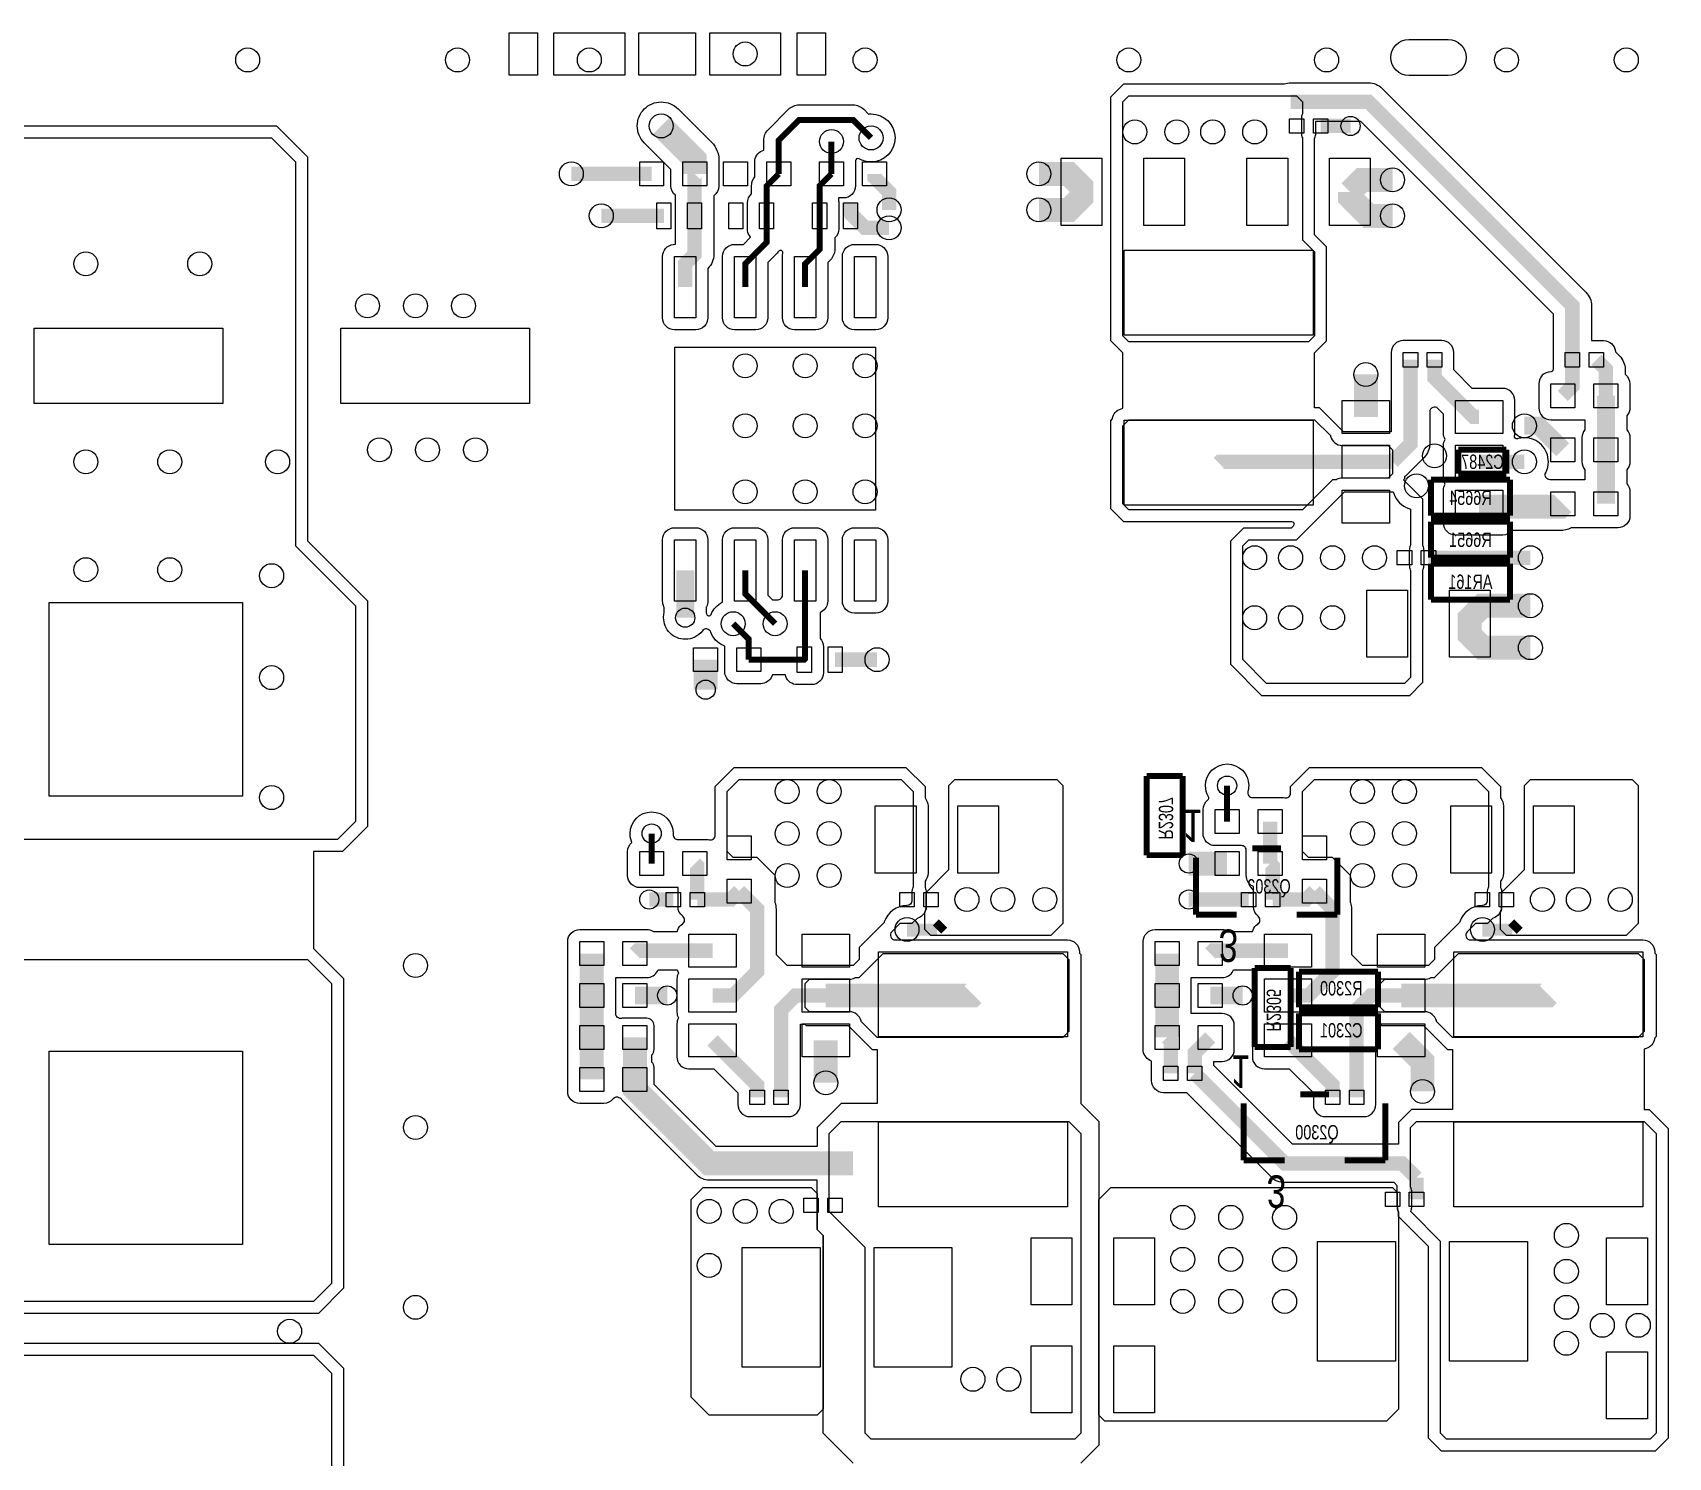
# Model space of a CAD drawing. Extents: x 208 to 378, y -7 to 113.
# Drawn here: x 314.09 to 348.74, y 31.75 to 61.92 of the extents above; entities that cross this region are included whole.
import ezdxf
from ezdxf.enums import TextEntityAlignment as Align

# ---------------------------------------------------------------- set-up
doc = ezdxf.new("R2010")
doc.units = 0
for name, color, linetype in [('ET_TOP', 80, 'CONTINUOUS'), ('PG_SILKSCREEN_BOTTOM', 142, 'CONTINUOUS'), ('PIN_TOP', 141, 'CONTINUOUS'), ('RD_ASSEMBLY_BOTTOM', 212, 'CONTINUOUS'), ('VC_TOP', 43, 'CONTINUOUS')]:
    doc.layers.add(name, color=color, linetype=linetype)

msp = doc.modelspace()

# ---------------------------------------------------------------- linework, layer by layer
at = {"layer": 'ET_TOP'}
for points in [[(347.929708, 51.689, -0.414214), (347.6752, 51.434492), (346.686886, 51.434492, -0.124143), (346.44584, 51.373532), (345.433904, 51.373532, -0.228569), (345.234768, 51.27752), (344.235024, 51.27752, -0.414214), (343.980516, 51.532028), (343.980516, 52.232052, -0.128919), (344.013282, 52.35702, -0.128919), (343.980516, 52.481988), (343.980516, 53.182012, -0.128919), (344.013282, 53.30698, -0.128919), (343.980516, 53.431948), (343.980516, 53.843174), (343.861136, 53.962554, 0.667487), (343.687908, 53.890672), (343.687908, 53.213, -0.198913), (343.568528, 52.925472), (343.187528, 52.544472, -0.013807), (343.171272, 52.528978), (343.154508, 52.513738), (343.154508, 52.47259), (343.132664, 52.451), (343.535508, 52.04841), (343.535508, 51.063652), (343.539572, 51.054, -0.103094), (343.560908, 50.9524), (343.560908, 50.6476, -0.103094), (343.539572, 50.546), (343.535508, 50.536348), (343.535508, 48.15459), (343.25941, 47.878492), (340.12759, 47.878492), (339.470492, 48.53559), (339.470492, 51.15941), (339.74659, 51.435508), (340.76259, 51.435508), (340.802214, 51.474878, 0.666483), (340.7664, 51.561492), (337.20659, 51.561492), (337.052158, 51.716178), (337.050634, 51.717448, -0.036411), (337.024472, 51.74361), (336.930492, 51.83759), (336.930492, 53.69941), (336.963004, 53.731668), (336.965544, 53.748178, -0.293758), (337.147408, 53.95468), (337.184492, 53.965094), (337.184492, 55.139844), (336.930492, 55.39359), (336.930492, 60.55741), (337.20659, 60.833508), (340.599268, 60.833508), (340.607396, 60.836302, -0.083841), (340.741, 60.858908), (342.392, 60.858908, -0.198913), (342.679528, 60.739528), (346.997528, 56.421528, -0.198913), (347.116908, 56.134), (347.116908, 55.397908), (347.3704, 55.397908, -0.376466), (347.622876, 55.17642), (347.624908, 55.159402), (347.708728, 55.075328, -0.198913), (347.828108, 54.7878), (347.828108, 54.686454, -0.235804), (347.929708, 54.483), (347.929708, 53.974746, -0.182379), (347.866208, 53.806598), (347.866208, 53.508148, -0.182531), (347.929708, 53.34), (347.929708, 52.832, -0.182531), (347.866208, 52.663852), (347.866208, 52.365402, -0.182379), (347.929708, 52.197254)], [(328.139044, 55.626508), (327.688448, 55.626508, -0.413921), (327.434448, 55.880762), (327.434448, 57.180734, -0.38166), (327.660254, 57.433464), (327.705212, 57.438544), (327.705212, 58.47461, -0.229311), (327.608692, 58.674), (327.608692, 59.022234), (327.04659, 59.58459, -0.198912), (326.897492, 59.944, -0.414214), (327.406, 60.452508, -0.198912), (327.76541, 60.30341), (328.47661, 59.59221, -0.198912), (328.625708, 59.2328), (328.625708, 58.674, -0.242514), (328.519028, 58.46699), (328.519028, 57.22112, -0.204551), (328.393552, 56.927242), (328.393552, 55.880762, -0.413921)], [(329.231752, 58.314336, -0.215295), (329.318112, 58.50509), (329.318112, 58.66892, -0.168763), (329.386692, 58.866024), (329.386692, 59.182, -0.305753), (329.545696, 59.417712), (329.577192, 59.430666), (329.577192, 59.6392, -0.198912), (329.67041, 59.86399), (330.10221, 60.29579, -0.198912), (330.327, 60.389008), (331.47, 60.389008, -0.198912), (331.69479, 60.29579), (331.794612, 60.195968), (331.817726, 60.197492, -0.01637), (331.851, 60.198508, -1), (331.851, 59.181492, -0.131896), (331.596492, 59.249818, 0.604677), (331.520292, 59.201812, -0.019505), (331.521308, 59.182), (331.521308, 58.674, -0.414214), (331.2668, 58.419492), (331.163168, 58.419492), (331.163168, 58.36412), (331.164184, 58.359802, -0.045443), (331.168248, 58.313828), (331.168248, 57.763664, -0.215295), (331.081888, 57.57291), (331.081888, 57.33288, -0.198912), (330.98867, 57.10809), (330.933552, 57.052972), (330.933552, 55.880762, -0.413921), (330.679044, 55.626508), (330.228448, 55.626508, -0.413921), (329.974448, 55.880762), (329.974448, 57.180734, -0.063387), (329.982576, 57.244488, 0.823168), (329.89266, 57.28716, -0.038292), (329.86091, 57.25033), (329.663552, 57.052972), (329.663552, 55.880762, -0.413921), (329.409044, 55.626508), (328.958448, 55.626508, -0.413921), (328.704448, 55.880762), (328.704448, 57.180734, -0.413921), (328.958956, 57.434988), (329.146662, 57.434988), (329.298554, 57.587134), (329.275186, 57.621932, -0.149177), (329.231752, 57.763918)], [(337.312, 60.579), (340.868, 60.579), (340.995, 60.452), (340.995, 60.208414), (340.990682, 60.198762, 0.103888), (340.969092, 60.0964), (340.969092, 59.7916, 0.103888), (340.990682, 59.689238), (340.995, 59.679586), (340.995, 57.531), (341.249, 57.277), (341.249, 55.499), (341.122508, 55.372508), (337.311492, 55.372508), (337.185, 55.499), (337.185, 60.452)], [(341.274908, 60.045092), (342.223598, 60.045092), (346.303092, 55.965598), (346.303092, 55.150766), (346.303092, 54.8386), (346.303092, 54.788308, -0.413285), (346.252546, 54.737508, 0.413921), (345.998292, 54.483), (345.998292, 53.975, 0.414214), (346.2528, 53.720492), (346.976192, 53.720492), (346.976192, 53.508148, 0.182531), (346.912692, 53.34), (346.912692, 52.832, 0.182531), (346.976192, 52.663852), (346.976192, 52.451508), (346.2528, 52.451508, 0.011481), (346.241116, 52.451254, -0.57708), (346.14612, 52.599336, 0.11945), (346.202508, 52.832, 0.414214), (345.694, 53.340508, 0.072945), (345.54795, 53.319172, -0.570834), (345.483688, 53.378354, 0.053094), (345.489276, 53.431948), (345.489276, 54.131972, 0.414214), (345.234768, 54.38648), (344.58783, 54.38648), (344.195908, 54.778402), (344.195908, 54.831234), (344.195908, 55.1434, 0.414214), (343.9414, 55.397908), (343.1286, 55.397908, 0.414214), (342.874092, 55.1434), (342.874092, 54.8386), (342.874092, 53.467508), (341.86241, 53.467508), (341.35441, 53.975508), (341.249508, 53.975508), (341.249508, 55.139844), (341.503508, 55.39359), (341.503508, 57.38241), (341.410798, 57.47512), (341.409528, 57.47639, 0.036411), (341.383366, 57.502552), (341.381842, 57.503822), (341.249508, 57.63641), (341.249508, 59.680348), (341.253572, 59.69, 0.103094), (341.274908, 59.7916)], [(331.498956, 57.434988), (331.949552, 57.434988, -0.413921), (332.203552, 57.180734), (332.203552, 55.880762, -0.413921), (331.949044, 55.626508), (331.498448, 55.626508, -0.413921), (331.244448, 55.880762), (331.244448, 57.180734, -0.413921)], [(337.312, 53.721), (341.249, 53.721), (341.584534, 53.385466), (341.58809, 53.371496, 0.345694), (341.835232, 53.17744), (342.80856, 53.17744), (342.9, 53.086), (342.9, 52.578), (342.80856, 52.48656), (341.835232, 52.48656, 0.122457), (341.716106, 52.456842), (341.70493, 52.451), (341.63, 52.451), (340.995, 51.816), (337.312, 51.816), (337.185, 51.943), (337.185, 53.594)], [(342.914478, 52.196492), (342.925908, 52.161948, 0.234986), (343.246456, 51.841908), (343.281, 51.830224), (343.281, 51.064414), (343.276682, 51.054762, 0.103888), (343.255092, 50.9524), (343.255092, 50.6476, 0.103888), (343.276682, 50.545238), (343.281, 50.535586), (343.281, 48.26), (343.154, 48.133), (340.233, 48.133), (339.725, 48.641), (339.725, 51.054), (339.852, 51.181), (340.868, 51.181), (341.883492, 52.196492)], [(330.843128, 48.365918, -0.413921), (330.588874, 48.111664), (330.288392, 48.111664, -0.325136), (330.046584, 48.28794), (330.035408, 48.322992), (329.762866, 48.322992), (329.749912, 48.291496, -0.305753), (329.5142, 48.132492), (329.0062, 48.132492, -0.414214), (328.751692, 48.387), (328.751692, 48.92548), (328.72172, 48.938942, -0.200821), (328.453496, 49.225708, 0.590256), (328.277474, 49.25187, -0.233555), (327.914, 49.072292, -0.414214), (327.456292, 49.53), (327.456292, 49.531016, -0.055735), (327.467722, 49.632108), (327.468992, 49.637696), (327.468992, 49.75225), (327.463404, 49.763172, -0.120736), (327.434448, 49.880774), (327.434448, 51.180746, -0.413921), (327.688956, 51.435), (328.139552, 51.435, -0.413921), (328.393552, 51.180746), (328.393552, 49.880774, -0.120736), (328.364596, 49.763172), (328.359008, 49.75225), (328.359008, 49.637696), (328.360278, 49.632108, -0.011754), (328.364596, 49.611026, 0.747142), (328.46137, 49.600358, -0.180119), (328.704448, 49.85893), (328.704448, 51.180746, -0.413921), (328.958956, 51.435), (329.409552, 51.435, -0.413921), (329.663552, 51.180746), (329.663552, 50.008028), (329.762612, 49.908968), (329.785726, 49.910492, -0.01637), (329.819, 49.911508, -0.022137), (329.863958, 49.909476, 0.440002), (329.974448, 50.010568), (329.974448, 51.180746, -0.413921), (330.228956, 51.435), (330.679552, 51.435, -0.413921), (330.933552, 51.180746), (330.933552, 49.880774, -0.277253), (330.798678, 49.656238), (330.772008, 49.642014), (330.772008, 49.092612, -0.193524), (330.843128, 48.91659)], [(331.498956, 51.435), (331.949552, 51.435, -0.413921), (332.203552, 51.180746), (332.203552, 49.880774, -0.413921), (331.949044, 49.62652), (331.498448, 49.62652, -0.413921), (331.244448, 49.880774), (331.244448, 51.180746, -0.413921)], [(329.057, 46.101), (332.486, 46.101), (332.74, 45.847), (332.74, 43.825414), (332.735682, 43.815762, 0.103888), (332.714092, 43.7134), (332.714092, 43.536108, -0.413772), (332.612746, 43.434508, 0.323112), (332.1304, 43.08602), (332.12659, 43.07459), (331.597, 42.545), (331.597, 42.291), (331.470508, 42.164508), (330.47559, 42.164508), (330.475336, 42.164), (330.073, 42.164), (329.844908, 42.392092), (329.844908, 43.3578, 0.084539), (329.821794, 43.49242), (329.819, 43.500548), (329.819, 44.069), (329.438, 44.45), (328.93, 44.45), (328.803, 44.577), (328.803, 45.847)], [(333.629, 46.101), (335.788, 46.101), (335.915, 45.974), (335.915, 43.053), (335.661, 42.799), (333.121, 42.799), (332.994, 42.926), (332.994, 43.296586), (332.998318, 43.306238, 0.103888), (333.019908, 43.4086), (333.019908, 43.713654), (333.502, 44.196), (333.502, 45.974)], [(340.740492, 45.95241), (341.14359, 46.355508), (344.78341, 46.355508), (345.186508, 45.95241), (345.186508, 45.711872, -0.184457), (345.251024, 45.5422), (345.251024, 44.1198, -0.184457), (345.186508, 43.950128), (345.186508, 43.824652), (345.190572, 43.815, -0.103094), (345.211908, 43.7134), (345.211908, 43.4086, -0.330542), (345.031314, 43.165268), (345.019376, 43.161458), (344.91041, 43.052492), (344.65641, 43.052492), (344.482674, 42.87901, 0.668456), (344.554556, 42.705528), (348.201996, 42.705528, -0.414214), (348.456504, 42.45102), (348.456504, 42.428414), (348.488508, 42.39641), (348.488508, 40.66159), (348.455996, 40.629332), (348.453456, 40.612822, -0.293758), (348.271592, 40.40632), (348.234508, 40.395906), (348.234508, 39.116508), (348.33941, 39.116508), (348.742508, 38.71341), (348.742508, 32.15259), (348.46641, 31.876492), (343.93759, 31.876492), (343.661492, 32.15259), (343.661492, 36.21659), (343.026492, 36.85159), (343.026492, 36.947348), (343.022428, 36.957, -0.103094), (343.001092, 37.0586), (343.001092, 37.499798), (342.934798, 37.566092), (340.614, 37.566092, -0.198913), (340.326472, 37.685472), (338.540598, 39.471092), (338.0486, 39.471092, -0.414214), (337.794092, 39.7256), (337.794092, 40.141144), (337.764628, 40.154606, -0.293008), (337.616292, 40.386), (337.616292, 42.672, -0.414214), (337.8708, 42.926508), (339.2932, 42.926508, -0.131402), (339.4202, 42.892472), (339.432138, 42.885868), (339.933534, 42.885868), (339.94598, 42.918634, -0.159475), (340.04504, 43.042078, 0.515728), (340.051898, 43.207432, -0.232326), (339.953092, 43.4086), (339.953092, 43.83405), (339.927946, 43.848782, -0.268152), (339.800692, 44.069), (339.800692, 44.577, -0.017492), (339.801454, 44.59478, 0.434894), (339.700108, 44.703492), (339.1408, 44.703492, -0.414214), (338.886292, 44.958), (338.886292, 45.466, -0.237638), (338.989416, 45.670724, 0.38705), (339.002878, 45.73778, -0.136442), (338.937092, 45.974, -1), (339.852508, 45.974, -0.068826), (339.835236, 45.849794, 0.497482), (339.933026, 45.720508), (340.5632, 45.720508, -0.053609), (340.617302, 45.714666, 0.478068), (340.740492, 45.813726)], [(341.249, 46.101), (344.678, 46.101), (344.932, 45.847), (344.932, 43.825414), (344.927682, 43.815762, 0.103888), (344.906092, 43.7134), (344.906092, 43.536108, -0.413772), (344.804746, 43.434508, 0.323112), (344.3224, 43.08602), (344.31859, 43.07459), (343.789, 42.545), (343.789, 42.291), (343.662508, 42.164508), (342.66759, 42.164508), (342.667336, 42.164), (342.265, 42.164), (342.036908, 42.392092), (342.036908, 43.3578, 0.084539), (342.013794, 43.49242), (342.011, 43.500548), (342.011, 44.069), (341.63, 44.45), (341.122, 44.45), (340.995, 44.577), (340.995, 45.847)], [(345.821, 46.101), (347.98, 46.101), (348.107, 45.974), (348.107, 43.053), (347.853, 42.799), (345.313, 42.799), (345.186, 42.926), (345.186, 43.296586), (345.190318, 43.306238, 0.103888), (345.211908, 43.4086), (345.211908, 43.713654), (345.694, 44.196), (345.694, 45.974)], [(332.63586, 42.418), (335.915, 42.418), (336.042, 42.291), (336.042, 40.767), (335.915, 40.64), (331.978, 40.64), (331.642466, 40.975534), (331.63891, 40.989504, 0.345694), (331.391768, 41.18356), (330.54544, 41.18356), (330.454, 41.275), (330.454, 41.783), (330.54544, 41.87444), (331.391768, 41.87444, 0.122457), (331.510894, 41.904158), (331.52207, 41.91), (331.597, 41.91), (332.105, 42.418), (332.59141, 42.418, 0.010619), (332.613, 42.417492, 0.010619), (332.63459, 42.418)], [(344.82786, 42.418), (348.107, 42.418), (348.234, 42.291), (348.234, 40.767), (348.107, 40.64), (344.17, 40.64), (343.834466, 40.975534), (343.83091, 40.989504, 0.345694), (343.583768, 41.18356), (342.73744, 41.18356), (342.646, 41.275), (342.646, 41.783), (342.73744, 41.87444), (343.583768, 41.87444, 0.122457), (343.702894, 41.904158), (343.71407, 41.91), (343.789, 41.91), (344.297, 42.418), (344.78341, 42.418, 0.010619), (344.805, 42.417492, 0.010619), (344.82659, 42.418)], [(327.340468, 42.072052), (327.741534, 42.072052), (327.75398, 42.039286, 0.038355), (327.77049, 42.00398, 0.128919), (327.737724, 41.879012), (327.737724, 41.178988, 0.128919), (327.77049, 41.05402, 0.128919), (327.737724, 40.929052), (327.737724, 40.229028, 0.414214), (327.992232, 39.97452), (328.52106, 39.97452), (329.031092, 39.464488), (329.031092, 39.2176, 0.414214), (329.2856, 38.963092), (330.0984, 38.963092, 0.414214), (330.352908, 39.2176), (330.352908, 39.5224), (330.352908, 40.92448), (330.444602, 40.92448), (330.47559, 40.893492), (331.36459, 40.893492), (331.87259, 40.385492), (331.977492, 40.385492), (331.977492, 39.243), (331.216, 39.243), (330.708, 38.735), (330.708, 38.329108), (328.569574, 38.329108), (327.254108, 39.644574), (327.254108, 40.005, 0.21308), (327.203308, 40.118792), (327.203308, 40.272208, 0.21308), (327.254108, 40.386), (327.254108, 40.894, 0.414214), (327.1012, 41.046908), (326.5932, 41.046908, 0.049797), (326.562974, 41.04386, -0.474232), (326.441308, 41.143428), (326.441308, 41.909492), (327.1012, 41.909492, 0.278055), (327.326244, 42.045128)], [(339.532468, 42.072052), (339.933534, 42.072052), (339.94598, 42.039286, 0.038355), (339.96249, 42.00398, 0.128919), (339.929724, 41.879012), (339.929724, 41.178988, 0.128919), (339.96249, 41.05402, 0.128919), (339.929724, 40.929052), (339.929724, 40.229028, 0.414214), (340.184232, 39.97452), (340.71306, 39.97452), (341.223092, 39.464488), (341.223092, 39.2176, 0.414214), (341.4776, 38.963092), (342.2904, 38.963092, 0.414214), (342.544908, 39.2176), (342.544908, 39.5224), (342.544908, 40.92448), (342.636602, 40.92448), (342.66759, 40.893492), (343.55659, 40.893492), (344.06459, 40.385492), (344.169492, 40.385492), (344.169492, 39.116508), (343.30259, 39.116508), (343.026492, 38.84041), (343.026492, 38.379908), (340.782402, 38.379908), (339.115908, 40.046402), (339.115908, 40.131492), (339.2932, 40.131492, 0.414214), (339.547708, 40.386), (339.547708, 40.894, 0.414214), (339.2932, 41.148508), (338.633308, 41.148508), (338.633308, 41.909492), (339.2932, 41.909492, 0.278055), (339.518244, 42.045128)], [(343.408, 38.862), (348.234, 38.862), (348.488, 38.608), (348.488, 32.258), (348.361, 32.131), (344.043, 32.131), (343.916, 32.258), (343.916, 36.322), (343.285572, 36.952428), (343.29497, 36.981892, 0.07672), (343.306908, 37.0586), (343.306908, 37.3634, 0.103888), (343.285318, 37.465762), (343.281, 37.475414), (343.281, 38.735)], [(336.931, 37.465), (342.9, 37.465), (343.001092, 37.363908), (343.001092, 37.0586, 0.103094), (343.022428, 36.957), (343.026492, 36.947348), (343.026492, 36.85159), (343.027, 36.851336), (343.027, 32.766), (342.773, 32.512), (336.804, 32.512), (336.677, 32.639), (336.677, 37.211)]]:
    msp.add_lwpolyline(points, format="xyb", close=True, dxfattribs=at)
for points, const_width in [([(340.741, 60.452), (342.392, 60.452), (346.71, 56.134), (346.71, 54.991)], 0.3048), ([(328.1172, 58.928), (328.1172, 59.2328), (327.406, 59.944)], 0.508), ([(331.851, 59.69), (331.47, 60.071), (330.327, 60.071), (329.8952, 59.6392), (329.8952, 58.928)], 0.127), ([(341.376, 59.944), (342.011, 59.944)], 0.3048), ([(331.0128, 59.6138), (331.0128, 58.928)], 0.127), ([(327.2028, 58.928), (325.501, 58.928)], 0.3048), ([(328.11212, 58.039), (328.11212, 58.92292), (328.1172, 58.928)], 0.3048), ([(329.8952, 58.928), (329.63612, 58.66892), (329.63612, 58.039)], 0.127), ([(331.0128, 58.928), (330.76388, 58.67908), (330.76388, 58.039)], 0.127), ([(332.232, 58.166), (332.232, 58.547), (331.9272, 58.8518), (331.9272, 58.928)], 0.3048), ([(335.407, 58.928), (336.042, 58.928), (336.30997, 58.66003), (336.30997, 58.547)], 0.508), ([(341.99703, 58.547), (342.25103, 58.801), (342.9, 58.801)], 0.508), ([(335.407, 58.166), (336.042, 58.166), (336.30997, 58.43397), (336.30997, 58.547)], 0.508), ([(341.99703, 58.547), (341.99703, 58.43397), (342.392, 58.039), (342.9, 58.039)], 0.508), ([(331.41412, 58.293), (331.41412, 58.09488), (331.724, 57.785), (332.232, 57.785)], 0.3048), ([(326.136, 58.039), (327.46188, 58.039)], 0.3048), ([(327.914, 56.530748), (327.914, 57.023), (328.11212, 57.22112), (328.11212, 58.039)], 0.3048), ([(329.184, 56.530748), (329.184, 57.023), (329.63612, 57.47512), (329.63612, 58.039)], 0.127), ([(330.76388, 58.039), (330.76388, 57.33288), (330.454, 57.023), (330.454, 56.530748)], 0.127), ([(342.9, 52.832), (343.281, 53.213), (343.281, 54.991)], 0.3048), ([(343.789, 54.991), (343.789, 54.61), (344.61704, 53.78196), (344.734896, 53.78196)], 0.3048), ([(346.71, 54.991), (346.71, 54.4322), (346.5068, 54.229)], 0.3048), ([(347.4212, 54.229), (347.4212, 54.7878), (347.218, 54.991)], 0.3048), ([(342.335104, 53.78196), (342.335104, 54.680104)], 0.508), ([(347.4212, 53.086), (347.4212, 54.229)], 0.381), ([(346.5068, 53.086), (345.9988, 53.594), (345.694, 53.594)], 0.381), ([(347.4212, 51.943), (347.4212, 53.086)], 0.381), ([(339.217, 52.809902), (339.239098, 52.832), (342.335104, 52.832)], 0.3048), ([(342.335104, 52.832), (342.9, 52.832)], 0.3048), ([(344.734896, 52.832), (345.694, 52.832)], 0.3048), ([(344.734896, 51.88204), (346.44584, 51.88204), (346.5068, 51.943)], 0.508), ([(343.662, 50.8), (345.821, 50.8)], 0.3048), ([(327.914, 50.53076), (327.914, 49.53)], 0.381), ([(329.819, 49.403), (329.184, 50.038), (329.184, 50.53076)], 0.127), ([(330.454, 50.53076), (330.454, 48.655986), (330.439014, 48.641), (330.43876, 48.641)], 0.127), ([(345.821, 49.784), (344.805, 49.784), (344.53703, 49.51603), (344.53703, 49.403)], 0.508), ([(345.821, 48.895), (344.805, 48.895), (344.53703, 49.16297), (344.53703, 49.403)], 0.508), ([(328.93, 49.403), (329.2602, 49.0728), (329.2602, 48.641)], 0.127), ([(328.3458, 48.641), (328.3458, 48.006)], 0.508), ([(330.43876, 48.641), (329.2602, 48.641)], 0.127), ([(331.089, 48.641), (331.978, 48.641)], 0.3048), ([(339.3948, 45.974), (339.3948, 45.212)], 0.127), ([(340.3092, 44.323), (340.3092, 45.212)], 0.3048), ([(327.2028, 44.323), (327.2028, 44.958)], 0.127), ([(328.168, 43.561), (328.168, 44.2722), (328.1172, 44.323)], 0.3048), ([(339.3948, 44.323), (338.582, 44.323)], 0.508), ([(340.36, 43.561), (340.36, 44.2722), (340.3092, 44.323)], 0.3048), ([(327.66, 43.561), (327.152, 43.561)], 0.3048), ([(328.168, 43.561), (328.8792, 43.561), (329.057, 43.7388)], 0.3048), ([(328.492104, 41.529), (328.93, 41.529), (329.438, 42.037), (329.438, 43.3578), (329.057, 43.7388)], 0.3048), ([(339.852, 43.561), (338.582, 43.561)], 0.3048), ([(340.36, 43.561), (341.0712, 43.561), (341.249, 43.7388)], 0.3048), ([(340.684104, 41.529), (341.122, 41.529), (341.63, 42.037), (341.63, 43.3578), (341.249, 43.7388)], 0.3048), ([(333.375, 43.053), (333.248, 42.926)], 0.254), ([(345.567, 43.053), (345.44, 42.926)], 0.254), ([(325.9328, 41.529), (325.9328, 42.418)], 0.508), ([(326.8472, 42.418), (326.90816, 42.47896), (328.492104, 42.47896)], 0.3048), ([(338.1248, 41.529), (338.1248, 42.418)], 0.508), ([(339.0392, 42.418), (339.10016, 42.47896), (340.684104, 42.47896)], 0.3048), ([(325.9328, 41.529), (325.9328, 40.64)], 0.508), ([(326.8472, 41.529), (327.533, 41.529)], 0.381), ([(330.891896, 41.529), (330.2508, 41.529), (329.946, 41.2242), (329.946, 39.37)], 0.3048), ([(334.01, 41.551098), (333.987902, 41.529), (330.891896, 41.529)], 0.508), ([(338.1248, 41.529), (338.1248, 40.64)], 0.508), ([(339.0392, 41.529), (339.725, 41.529)], 0.381), ([(343.083896, 41.529), (342.4428, 41.529), (342.138, 41.2242), (342.138, 39.37)], 0.3048), ([(343.083896, 41.529), (346.179902, 41.529), (346.202, 41.551098)], 0.508), ([(325.9328, 40.64), (325.9328, 39.751)], 0.508), ([(326.8472, 39.751), (326.8472, 40.64)], 0.508), ([(328.492104, 40.57904), (329.438, 39.63289), (329.438, 39.37)], 0.3048), ([(330.891896, 40.57904), (330.891896, 39.680896)], 0.508), ([(338.201, 39.878), (338.201, 40.5638), (338.1248, 40.64)], 0.3048), ([(338.709, 39.878), (338.709, 40.3098), (339.0392, 40.64)], 0.3048), ([(340.684104, 40.57904), (341.63, 39.63289), (341.63, 39.37)], 0.3048), ([(343.083896, 40.57904), (343.535, 40.127936), (343.535, 39.497)], 0.508), ([(331.47, 37.973), (328.422, 37.973), (326.8472, 39.5478), (326.8472, 39.751)], 0.508), ([(343.408, 37.6682), (343.1032, 37.973), (340.614, 37.973), (338.709, 39.878)], 0.3048), ([(343.408, 37.211), (343.408, 37.6682)], 0.3048)]:
    msp.add_lwpolyline(points, dxfattribs=dict(at, const_width=const_width))
for points in [[(304.419, 47.879), (304.038, 48.26), (304.038, 59.309), (304.419, 59.69), (319.151, 59.69), (319.659, 59.182), (319.659, 51.054), (320.929, 49.784), (320.929, 45.212), (320.548, 44.831), (310.642, 44.831), (310.134, 45.339), (310.134, 47.625), (309.88, 47.879)], [(309.118, 42.672), (310.260492, 42.672), (310.260492, 42.544492), (310.515508, 42.544492), (310.769, 42.291), (319.913, 42.291), (320.421, 41.783), (320.421, 35.433), (320.04, 35.052), (309.118, 35.052), (308.991, 35.179), (308.991, 42.545)], [(330.962, 38.608), (331.216, 38.862), (336.042, 38.862), (336.296, 38.608), (336.296, 32.258), (336.169, 32.131), (331.851, 32.131), (331.724, 32.258), (331.724, 36.195), (330.962, 36.957)], [(330.708, 32.639), (328.422, 32.639), (328.041, 33.02), (328.041, 37.211), (328.295, 37.465), (330.581, 37.465), (330.708, 37.338), (330.708, 36.576), (330.835, 36.449), (330.835, 32.766)]]:
    msp.add_lwpolyline(points, close=True, dxfattribs=at)
for points in [[(304.31359, 59.944508), (319.25641, 59.944508), (319.913508, 59.28741), (319.913508, 51.15941), (321.183508, 49.88941), (321.183508, 45.10659), (320.65341, 44.576492), (320.040508, 44.576492), (320.040508, 42.523156), (320.675508, 41.88841), (320.675508, 35.32759), (320.14541, 34.797492), (309.01259, 34.797492)], [(309.09641, 34.163508), (320.14541, 34.163508), (320.675508, 33.63341), (320.675508, 27.58059)]]:
    msp.add_lwpolyline(points, dxfattribs=at)
for points, format in [([(331.47, 31.623), (330.835, 32.258), (330.835, 36.449), (330.708, 36.576), (330.708, 37.616892), (328.422, 37.616892, -0.198912), (328.170286, 37.721286), (326.595486, 39.296086, -0.049291), (326.551036, 39.350188, -0.060762), (326.517, 39.364666, 0.372315), (326.386444, 39.33952, -0.229644), (326.1868, 39.242492), (325.6788, 39.242492, -0.414214), (325.424292, 39.497), (325.424292, 42.672, -0.414214), (325.6788, 42.926508), (327.1012, 42.926508, -0.131402), (327.2282, 42.892472), (327.240138, 42.885868), (327.741534, 42.885868), (327.75398, 42.918634, -0.159475), (327.85304, 43.042078, 0.515728), (327.859898, 43.207432, -0.232326), (327.761092, 43.4086), (327.761092, 43.814492), (326.9488, 43.814492, -0.414214), (326.694292, 44.069), (326.694292, 44.577, -0.221024), (326.784716, 44.771564, -0.105112), (326.745092, 44.957746), (326.745092, 44.958, -1), (327.660508, 44.958, -0.011104), (327.66, 44.93768, 0.426954), (327.761346, 44.831508), (328.3712, 44.831508, -0.053609), (328.425302, 44.825666, 0.478068), (328.548492, 44.924726), (328.548492, 45.95241), (328.95159, 46.355508), (332.59141, 46.355508), (332.994508, 45.95241), (332.994508, 45.711872, -0.184457), (333.059024, 45.5422), (333.059024, 44.1198, -0.184457), (332.994508, 43.950128), (332.994508, 43.824652), (332.998572, 43.815, -0.103094), (333.019908, 43.7134), (333.019908, 43.4086, -0.330542), (332.839314, 43.165268), (332.827376, 43.161458), (332.71841, 43.052492), (332.46441, 43.052492), (332.290674, 42.87901, 0.668456), (332.362556, 42.705528), (336.009996, 42.705528, -0.414214), (336.264504, 42.45102), (336.264504, 42.428414), (336.296508, 42.39641), (336.296508, 40.66159), (336.296, 40.661336), (336.296, 39.243), (336.677, 38.862), (336.677, 32.004), (336.296, 31.623)], "xyb"), ([(333.248, 42.926, 0.254, 0.254, 0), (332.8162, 42.926, 0.3048, 0.3048, 0), (332.613, 42.926, 0.3048, 0.3048, 0)], "xyseb"), ([(345.44, 42.926, 0.254, 0.254, 0), (345.0082, 42.926, 0.3048, 0.3048, 0), (344.805, 42.926, 0.3048, 0.3048, 0)], "xyseb"), ([(310.15559, 33.909), (319.51041, 33.909, 0.010619), (319.532, 33.908492, 0.010619), (319.55359, 33.909), (320.04, 33.909), (320.421, 33.528), (320.421, 27.686), (319.913, 27.178), (307.086, 27.178)], "xyb")]:
    msp.add_lwpolyline(points, format=format, dxfattribs=at)
at = {"layer": 'PG_SILKSCREEN_BOTTOM', "const_width": 0.127}
for points in [[(344.297, 53.086), (344.297, 52.578)], [(345.313, 53.086), (344.297, 53.086)], [(345.313, 52.578), (345.313, 53.086)], [(343.7128, 52.451), (345.3892, 52.451)], [(343.7128, 51.689), (343.7128, 52.451)], [(344.297, 52.578), (345.313, 52.578)], [(345.3892, 52.451), (345.3892, 51.689)], [(345.3892, 51.689), (343.7128, 51.689)], [(343.7128, 51.562), (345.3892, 51.562)], [(343.7128, 50.8), (343.7128, 51.562)], [(345.3892, 51.562), (345.3892, 50.8)], [(345.3892, 50.8), (343.7128, 50.8)], [(343.7128, 50.673), (345.3892, 50.673)], [(343.7128, 49.911), (343.7128, 50.673)], [(345.3892, 50.673), (345.3892, 49.911)], [(345.3892, 49.911), (343.7128, 49.911)], [(337.693, 44.5008), (337.693, 46.1772)], [(337.693, 46.1772), (338.455, 46.1772)], [(338.455, 46.1772), (338.455, 44.5008)], [(339.9282, 44.642024), (340.5378, 44.642024)], [(338.455, 44.5008), (337.693, 44.5008)], [(338.732876, 43.241976), (338.732876, 44.45)], [(341.733124, 43.241976), (341.733124, 44.45)], [(339.598, 43.241976), (338.732876, 43.241976)], [(340.868, 43.241976), (341.733124, 43.241976)], [(339.979, 40.4368), (339.979, 42.1132)], [(339.979, 42.1132), (340.741, 42.1132)], [(340.741, 42.1132), (340.741, 40.4368)], [(340.9188, 42.037), (342.5952, 42.037)], [(340.9188, 41.275), (340.9188, 42.037)], [(342.5952, 42.037), (342.5952, 41.275)], [(342.5952, 41.275), (340.9188, 41.275)], [(340.9188, 41.148), (342.5952, 41.148)], [(340.9188, 40.386), (340.9188, 41.148)], [(342.5952, 41.148), (342.5952, 40.386)], [(340.741, 40.4368), (339.979, 40.4368)], [(342.5952, 40.386), (340.9188, 40.386)], [(339.748876, 38.034976), (339.748876, 39.243)], [(340.9442, 39.435024), (341.5538, 39.435024)], [(342.749124, 38.034976), (342.749124, 39.243)], [(340.614, 38.034976), (339.748876, 38.034976)], [(341.884, 38.034976), (342.749124, 38.034976)]]:
    msp.add_lwpolyline(points, dxfattribs=at)
at = {"layer": 'PIN_TOP'}
for points in [[(324.782942, 61.917961), (324.782942, 61.018039), (324.182994, 61.018039), (324.182994, 61.917961)], [(326.633078, 61.917961), (326.633078, 61.018039), (325.132954, 61.018039), (325.132954, 61.917961)], [(328.132948, 61.917961), (328.132948, 61.018039), (326.933052, 61.018039), (326.933052, 61.917961)], [(329.933046, 61.917961), (329.933046, 61.018039), (328.432922, 61.018039), (328.432922, 61.917961)], [(330.883006, 61.917961), (330.883006, 61.018039), (330.283058, 61.018039), (330.283058, 61.917961)], [(340.7156, 59.7916), (340.7156, 60.0964), (341.0204, 60.0964), (341.0204, 59.7916)], [(341.2236, 59.7916), (341.2236, 60.0964), (341.5284, 60.0964), (341.5284, 59.7916)], [(336.74177, 59.2582), (336.74177, 57.8358), (335.87817, 57.8358), (335.87817, 59.2582)], [(338.49183, 59.2582), (338.49183, 57.8358), (337.62823, 57.8358), (337.62823, 59.2582)], [(339.81517, 57.8358), (339.81517, 59.2582), (340.67877, 59.2582), (340.67877, 57.8358)], [(341.56523, 57.8358), (341.56523, 59.2582), (342.42883, 59.2582), (342.42883, 57.8358)], [(327.4568, 59.182), (327.4568, 58.674), (326.9488, 58.674), (326.9488, 59.182)], [(328.3712, 59.182), (328.3712, 58.674), (327.8632, 58.674), (327.8632, 59.182)], [(329.2348, 59.182), (329.2348, 58.674), (328.7268, 58.674), (328.7268, 59.182)], [(330.1492, 59.182), (330.1492, 58.674), (329.6412, 58.674), (329.6412, 59.182)], [(330.7588, 58.674), (330.7588, 59.182), (331.2668, 59.182), (331.2668, 58.674)], [(331.6732, 58.674), (331.6732, 59.182), (332.1812, 59.182), (332.1812, 58.674)], [(327.311766, 57.763918), (327.311766, 58.313828), (327.61174, 58.313828), (327.61174, 57.763918)], [(327.962006, 57.763918), (327.962006, 58.313828), (328.26198, 58.313828), (328.26198, 57.763918)], [(328.835766, 57.763918), (328.835766, 58.313828), (329.13574, 58.313828), (329.13574, 57.763918)], [(329.486006, 57.763918), (329.486006, 58.313828), (329.78598, 58.313828), (329.78598, 57.763918)], [(330.913867, 58.313955), (330.913867, 57.764045), (330.613893, 57.764045), (330.613893, 58.313955)], [(331.564107, 58.313955), (331.564107, 57.764045), (331.264133, 57.764045), (331.264133, 58.313955)], [(328.139044, 55.880762), (327.688956, 55.880762), (327.688956, 57.180734), (328.139044, 57.180734)], [(329.409044, 55.880762), (328.958956, 55.880762), (328.958956, 57.180734), (329.409044, 57.180734)], [(330.679044, 55.880762), (330.228956, 55.880762), (330.228956, 57.180734), (330.679044, 57.180734)], [(331.949044, 55.880762), (331.498956, 55.880762), (331.498956, 57.180734), (331.949044, 57.180734)], [(341.216996, 55.510049), (337.217004, 55.510049), (337.217004, 57.310147), (341.216996, 57.310147)], [(318.114553, 54.0639), (314.117355, 54.0639), (314.117355, 55.6641), (318.114553, 55.6641)], [(324.613397, 54.0639), (320.616199, 54.0639), (320.616199, 55.6641), (324.613397, 55.6641)], [(331.943964, 51.805713), (327.694036, 51.805713), (327.694036, 55.255795), (331.943964, 55.255795)], [(343.4334, 55.1434), (343.4334, 54.8386), (343.1286, 54.8386), (343.1286, 55.1434)], [(343.9414, 55.1434), (343.9414, 54.8386), (343.6366, 54.8386), (343.6366, 55.1434)], [(346.5576, 54.8386), (346.5576, 55.1434), (346.8624, 55.1434), (346.8624, 54.8386)], [(347.0656, 54.8386), (347.0656, 55.1434), (347.3704, 55.1434), (347.3704, 54.8386)], [(346.2528, 53.975), (346.2528, 54.483), (346.7608, 54.483), (346.7608, 53.975)], [(347.1672, 53.975), (347.1672, 54.483), (347.6752, 54.483), (347.6752, 53.975)], [(341.835105, 54.131972), (342.835103, 54.131972), (342.835103, 53.431948), (341.835105, 53.431948)], [(344.234897, 54.131972), (345.234895, 54.131972), (345.234895, 53.431948), (344.234897, 53.431948)], [(341.216996, 51.909853), (337.217004, 51.909853), (337.217004, 53.709951), (341.216996, 53.709951)], [(341.835105, 53.182012), (342.835103, 53.182012), (342.835103, 52.481988), (341.835105, 52.481988)], [(344.234897, 53.182012), (345.234895, 53.182012), (345.234895, 52.481988), (344.234897, 52.481988)], [(346.7608, 53.34), (346.7608, 52.832), (346.2528, 52.832), (346.2528, 53.34)], [(347.6752, 53.34), (347.6752, 52.832), (347.1672, 52.832), (347.1672, 53.34)], [(341.835105, 52.232052), (342.835103, 52.232052), (342.835103, 51.532028), (341.835105, 51.532028)], [(344.234897, 52.232052), (345.234895, 52.232052), (345.234895, 51.532028), (344.234897, 51.532028)], [(346.2528, 51.689), (346.2528, 52.197), (346.7608, 52.197), (346.7608, 51.689)], [(347.1672, 51.689), (347.1672, 52.197), (347.6752, 52.197), (347.6752, 51.689)], [(328.139044, 49.880774), (327.688956, 49.880774), (327.688956, 51.180746), (328.139044, 51.180746)], [(329.409044, 49.880774), (328.958956, 49.880774), (328.958956, 51.180746), (329.409044, 51.180746)], [(330.679044, 49.880774), (330.228956, 49.880774), (330.228956, 51.180746), (330.679044, 51.180746)], [(331.949044, 49.880774), (331.498956, 49.880774), (331.498956, 51.180746), (331.949044, 51.180746)], [(343.0016, 50.6476), (343.0016, 50.9524), (343.3064, 50.9524), (343.3064, 50.6476)], [(343.5096, 50.6476), (343.5096, 50.9524), (343.8144, 50.9524), (343.8144, 50.6476)], [(342.35517, 48.6918), (342.35517, 50.1142), (343.21877, 50.1142), (343.21877, 48.6918)], [(344.10523, 48.6918), (344.10523, 50.1142), (344.96883, 50.1142), (344.96883, 48.6918)], [(318.534034, 45.75302), (314.433966, 45.75302), (314.433966, 49.853088), (318.534034, 49.853088)], [(328.5998, 48.895), (328.5998, 48.387), (328.0918, 48.387), (328.0918, 48.895)], [(329.5142, 48.895), (329.5142, 48.387), (329.0062, 48.387), (329.0062, 48.895)], [(330.588747, 48.915955), (330.588747, 48.366045), (330.288773, 48.366045), (330.288773, 48.915955)], [(331.238987, 48.915955), (331.238987, 48.366045), (330.939013, 48.366045), (330.939013, 48.915955)], [(331.94117, 44.1198), (331.94117, 45.5422), (332.80477, 45.5422), (332.80477, 44.1198)], [(333.69123, 44.1198), (333.69123, 45.5422), (334.55483, 45.5422), (334.55483, 44.1198)], [(339.1408, 44.958), (339.1408, 45.466), (339.6488, 45.466), (339.6488, 44.958)], [(340.0552, 44.958), (340.0552, 45.466), (340.5632, 45.466), (340.5632, 44.958)], [(344.13317, 44.1198), (344.13317, 45.5422), (344.99677, 45.5422), (344.99677, 44.1198)], [(345.88323, 44.1198), (345.88323, 45.5422), (346.74683, 45.5422), (346.74683, 44.1198)], [(328.803, 44.9072), (329.311, 44.9072), (329.311, 44.3992), (328.803, 44.3992)], [(340.995, 44.9072), (341.503, 44.9072), (341.503, 44.3992), (340.995, 44.3992)], [(327.4568, 44.577), (327.4568, 44.069), (326.9488, 44.069), (326.9488, 44.577)], [(328.3712, 44.577), (328.3712, 44.069), (327.8632, 44.069), (327.8632, 44.577)], [(339.6488, 44.577), (339.6488, 44.069), (339.1408, 44.069), (339.1408, 44.577)], [(340.5632, 44.577), (340.5632, 44.069), (340.0552, 44.069), (340.0552, 44.577)], [(327.8124, 43.7134), (327.8124, 43.4086), (327.5076, 43.4086), (327.5076, 43.7134)], [(328.3204, 43.7134), (328.3204, 43.4086), (328.0156, 43.4086), (328.0156, 43.7134)], [(328.803, 43.9928), (329.311, 43.9928), (329.311, 43.4848), (328.803, 43.4848)], [(332.4606, 43.4086), (332.4606, 43.7134), (332.7654, 43.7134), (332.7654, 43.4086)], [(332.9686, 43.4086), (332.9686, 43.7134), (333.2734, 43.7134), (333.2734, 43.4086)], [(340.0044, 43.7134), (340.0044, 43.4086), (339.6996, 43.4086), (339.6996, 43.7134)], [(340.5124, 43.7134), (340.5124, 43.4086), (340.2076, 43.4086), (340.2076, 43.7134)], [(340.995, 43.9928), (341.503, 43.9928), (341.503, 43.4848), (340.995, 43.4848)], [(344.6526, 43.4086), (344.6526, 43.7134), (344.9574, 43.7134), (344.9574, 43.4086)], [(345.1606, 43.4086), (345.1606, 43.7134), (345.4654, 43.7134), (345.4654, 43.4086)], [(326.1868, 42.672), (326.1868, 42.164), (325.6788, 42.164), (325.6788, 42.672)], [(327.1012, 42.672), (327.1012, 42.164), (326.5932, 42.164), (326.5932, 42.672)], [(328.992103, 42.128948), (327.992105, 42.128948), (327.992105, 42.828972), (328.992103, 42.828972)], [(331.391895, 42.128948), (330.391897, 42.128948), (330.391897, 42.828972), (331.391895, 42.828972)], [(338.3788, 42.672), (338.3788, 42.164), (337.8708, 42.164), (337.8708, 42.672)], [(339.2932, 42.672), (339.2932, 42.164), (338.7852, 42.164), (338.7852, 42.672)], [(341.184103, 42.128948), (340.184105, 42.128948), (340.184105, 42.828972), (341.184103, 42.828972)], [(343.583895, 42.128948), (342.583897, 42.128948), (342.583897, 42.828972), (343.583895, 42.828972)], [(332.010004, 42.451147), (336.009996, 42.451147), (336.009996, 40.651049), (332.010004, 40.651049)], [(344.202004, 42.451147), (348.201996, 42.451147), (348.201996, 40.651049), (344.202004, 40.651049)], [(325.6788, 41.275), (325.6788, 41.783), (326.1868, 41.783), (326.1868, 41.275)], [(326.5932, 41.275), (326.5932, 41.783), (327.1012, 41.783), (327.1012, 41.275)], [(328.992103, 41.178988), (327.992105, 41.178988), (327.992105, 41.879012), (328.992103, 41.879012)], [(331.391895, 41.178988), (330.391897, 41.178988), (330.391897, 41.879012), (331.391895, 41.879012)], [(337.8708, 41.275), (337.8708, 41.783), (338.3788, 41.783), (338.3788, 41.275)], [(338.7852, 41.275), (338.7852, 41.783), (339.2932, 41.783), (339.2932, 41.275)], [(341.184103, 41.178988), (340.184105, 41.178988), (340.184105, 41.879012), (341.184103, 41.879012)], [(343.583895, 41.178988), (342.583897, 41.178988), (342.583897, 41.879012), (343.583895, 41.879012)], [(326.1868, 40.894), (326.1868, 40.386), (325.6788, 40.386), (325.6788, 40.894)], [(327.1012, 40.894), (327.1012, 40.386), (326.5932, 40.386), (326.5932, 40.894)], [(328.992103, 40.229028), (327.992105, 40.229028), (327.992105, 40.929052), (328.992103, 40.929052)], [(331.391895, 40.229028), (330.391897, 40.229028), (330.391897, 40.929052), (331.391895, 40.929052)], [(338.3788, 40.894), (338.3788, 40.386), (337.8708, 40.386), (337.8708, 40.894)], [(339.2932, 40.894), (339.2932, 40.386), (338.7852, 40.386), (338.7852, 40.894)], [(341.184103, 40.229028), (340.184105, 40.229028), (340.184105, 40.929052), (341.184103, 40.929052)], [(343.583895, 40.229028), (342.583897, 40.229028), (342.583897, 40.929052), (343.583895, 40.929052)], [(318.534034, 36.252912), (314.433966, 36.252912), (314.433966, 40.35298), (318.534034, 40.35298)], [(326.1868, 40.005), (326.1868, 39.497), (325.6788, 39.497), (325.6788, 40.005)], [(327.1012, 40.005), (327.1012, 39.497), (326.5932, 39.497), (326.5932, 40.005)], [(338.3534, 40.0304), (338.3534, 39.7256), (338.0486, 39.7256), (338.0486, 40.0304)], [(338.8614, 40.0304), (338.8614, 39.7256), (338.5566, 39.7256), (338.5566, 40.0304)], [(329.2856, 39.2176), (329.2856, 39.5224), (329.5904, 39.5224), (329.5904, 39.2176)], [(329.7936, 39.2176), (329.7936, 39.5224), (330.0984, 39.5224), (330.0984, 39.2176)], [(341.4776, 39.2176), (341.4776, 39.5224), (341.7824, 39.5224), (341.7824, 39.2176)], [(341.9856, 39.2176), (341.9856, 39.5224), (342.2904, 39.5224), (342.2904, 39.2176)], [(332.010004, 38.850951), (336.009996, 38.850951), (336.009996, 37.050853), (332.010004, 37.050853)], [(344.202004, 38.850951), (348.201996, 38.850951), (348.201996, 37.050853), (344.202004, 37.050853)], [(330.7334, 37.2364), (330.7334, 36.9316), (330.4286, 36.9316), (330.4286, 37.2364)], [(331.2414, 37.2364), (331.2414, 36.9316), (330.9366, 36.9316), (330.9366, 37.2364)], [(343.0524, 37.3634), (343.0524, 37.0586), (342.7476, 37.0586), (342.7476, 37.3634)], [(343.5604, 37.3634), (343.5604, 37.0586), (343.2556, 37.0586), (343.2556, 37.3634)], [(335.24317, 34.9758), (335.24317, 36.3982), (336.10677, 36.3982), (336.10677, 34.9758)], [(336.99323, 34.9758), (336.99323, 36.3982), (337.85683, 36.3982), (337.85683, 34.9758)], [(347.43517, 34.9758), (347.43517, 36.3982), (348.29877, 36.3982), (348.29877, 34.9758)], [(330.7715, 36.195), (330.7715, 33.655), (329.1205, 33.655), (329.1205, 36.195)], [(333.5655, 36.195), (333.5655, 33.655), (331.9145, 33.655), (331.9145, 36.195)], [(342.9635, 36.322), (342.9635, 33.782), (341.3125, 33.782), (341.3125, 36.322)], [(345.7575, 36.322), (345.7575, 33.782), (344.1065, 33.782), (344.1065, 36.322)], [(335.24317, 32.6898), (335.24317, 34.1122), (336.10677, 34.1122), (336.10677, 32.6898)], [(336.99323, 32.6898), (336.99323, 34.1122), (337.85683, 34.1122), (337.85683, 32.6898)], [(347.43517, 32.5628), (347.43517, 33.9852), (348.29877, 33.9852), (348.29877, 32.5628)]]:
    msp.add_lwpolyline(points, close=True, dxfattribs=at)
msp.add_lwpolyline([(343.243027, 61.7728), (344.080973, 61.7728, -1), (344.080973, 61.0108), (343.243027, 61.0108, -1)], format="xyb", close=True, dxfattribs=at)
at = {"layer": 'VC_TOP'}
for centre, radius in [((329.182984, 61.468), 0.254), ((318.643, 61.341), 0.254), ((323.088, 61.341), 0.254), ((325.882, 61.341), 0.254), ((331.724, 61.341), 0.254), ((337.312, 61.341), 0.254), ((341.503, 61.341), 0.254), ((345.313, 61.341), 0.254), ((347.853, 61.341), 0.254), ((327.406, 59.944), 0.254), ((337.439, 59.817), 0.254), ((338.328, 59.817), 0.254), ((339.09, 59.817), 0.254), ((339.979, 59.817), 0.254), ((342.011, 59.944), 0.2032), ((331.0128, 59.6138), 0.254), ((331.851, 59.69), 0.254), ((325.501, 58.928), 0.254), ((335.407, 58.928), 0.254), ((342.9, 58.801), 0.254), ((326.136, 58.039), 0.254), ((332.232, 58.166), 0.254), ((335.407, 58.166), 0.254), ((342.9, 58.039), 0.254), ((332.232, 57.785), 0.254), ((315.214, 57.023), 0.254), ((317.627, 57.023), 0.254), ((321.183, 56.134), 0.254), ((322.199, 56.134), 0.254), ((323.215, 56.134), 0.254), ((329.184, 54.864), 0.254), ((330.454, 54.864), 0.254), ((331.724, 54.864), 0.254), ((342.335104, 54.680104), 0.254), ((329.184, 53.594), 0.254), ((330.454, 53.594), 0.254), ((331.724, 53.594), 0.254), ((345.694, 53.594), 0.254), ((315.214, 52.832), 0.254), ((316.992, 52.832), 0.254), ((319.278, 52.832), 0.254), ((321.437, 53.086), 0.254), ((322.453, 53.086), 0.254), ((323.469, 53.086), 0.254), ((343.789, 52.959), 0.254), ((345.694, 52.832), 0.254), ((329.184, 52.197), 0.254), ((330.454, 52.197), 0.254), ((331.724, 52.197), 0.254), ((343.408, 52.324), 0.254), ((339.979, 50.8), 0.254), ((340.741, 50.8), 0.254), ((341.63, 50.8), 0.254), ((342.519, 50.8), 0.254), ((345.821, 50.8), 0.254), ((315.214, 50.546), 0.254), ((316.992, 50.546), 0.254), ((319.151, 50.419), 0.254), ((345.821, 49.784), 0.254), ((327.914, 49.53), 0.2032), ((328.93, 49.403), 0.254), ((329.819, 49.403), 0.254), ((339.979, 49.53), 0.254), ((340.741, 49.53), 0.254), ((341.63, 49.53), 0.254), ((331.978, 48.641), 0.254), ((345.821, 48.895), 0.254), ((319.151, 48.26), 0.254), ((328.3458, 48.006), 0.2032), ((330.073, 45.847), 0.254), ((330.962, 45.847), 0.254), ((339.3948, 45.974), 0.2032), ((342.265, 45.847), 0.254), ((343.154, 45.847), 0.254), ((319.151, 45.72), 0.254), ((327.2028, 44.958), 0.2032), ((330.073, 44.958), 0.254), ((330.962, 44.958), 0.254), ((342.265, 44.958), 0.254), ((343.154, 44.958), 0.254), ((338.582, 44.323), 0.2032), ((330.073, 44.069), 0.254), ((330.962, 44.069), 0.254), ((342.265, 44.069), 0.254), ((343.154, 44.069), 0.254), ((327.152, 43.561), 0.2032), ((333.883, 43.561), 0.254), ((334.645, 43.561), 0.254), ((335.534, 43.561), 0.254), ((338.582, 43.561), 0.2032), ((346.075, 43.561), 0.254), ((346.837, 43.561), 0.254), ((347.726, 43.561), 0.254), ((332.613, 42.926), 0.254), ((344.805, 42.926), 0.254), ((322.199, 42.164), 0.254), ((327.533, 41.529), 0.2032), ((339.725, 41.529), 0.2032), ((330.891896, 39.680896), 0.254), ((343.535, 39.497), 0.254), ((322.199, 38.735), 0.254), ((328.422, 36.957), 0.254), ((329.184, 36.957), 0.254), ((329.946, 36.957), 0.254), ((338.455, 36.83), 0.254), ((339.471, 36.83), 0.254), ((340.614, 36.83), 0.254), ((346.583, 36.449), 0.254), ((328.422, 35.814), 0.254), ((338.455, 35.941), 0.254), ((339.471, 35.941), 0.254), ((340.614, 35.941), 0.254), ((346.583, 35.687), 0.254), ((322.199, 34.925), 0.254), ((338.455, 35.052), 0.254), ((339.471, 35.052), 0.254), ((340.614, 35.052), 0.254), ((346.583, 34.925), 0.254), ((319.532, 34.417), 0.254), ((347.345, 34.544), 0.254), ((348.107, 34.544), 0.254), ((346.583, 34.163), 0.254), ((334.01, 33.401), 0.254), ((334.772, 33.401), 0.254)]:
    msp.add_circle(centre, radius, dxfattribs=at)

# ---------------------------------------------------------------- texts
at = {"layer": 'PG_SILKSCREEN_BOTTOM', "text_generation_flag": 2, "width": 0.8}
for s, p in [('1', (338.455, 45.466)), ('3', (339.217, 42.926)), ('1', (339.471, 40.259)), ('3', (340.233, 37.719))]:
    msp.add_text(s, height=0.6858, rotation=180, dxfattribs=at).set_placement(p)
at = {"layer": 'RD_ASSEMBLY_BOTTOM', "text_generation_flag": 2, "width": 0.75}
for s, p in [('C2487', (344.805, 52.6796)), ('R6654', (344.551, 51.9176)), ('R6651', (344.551, 51.0286)), ('AR161', (344.551, 50.1396))]:
    msp.add_text(s, height=0.3048, dxfattribs=at).set_placement(p, align=Align.CENTER)
for s, p in [('R2307', (337.947, 44.831)), ('R2305', (340.233, 40.767))]:
    msp.add_text(s, height=0.3048, rotation=270, dxfattribs=at).set_placement(p)
for s, p in [('Q2302', (340.741, 43.688)), ('R2300', (342.265, 41.529)), ('C2301', (342.265, 40.64)), ('Q2300', (341.757, 38.481))]:
    msp.add_text(s, height=0.3048, dxfattribs=at).set_placement(p)

doc.saveas('drawing.dxf')
